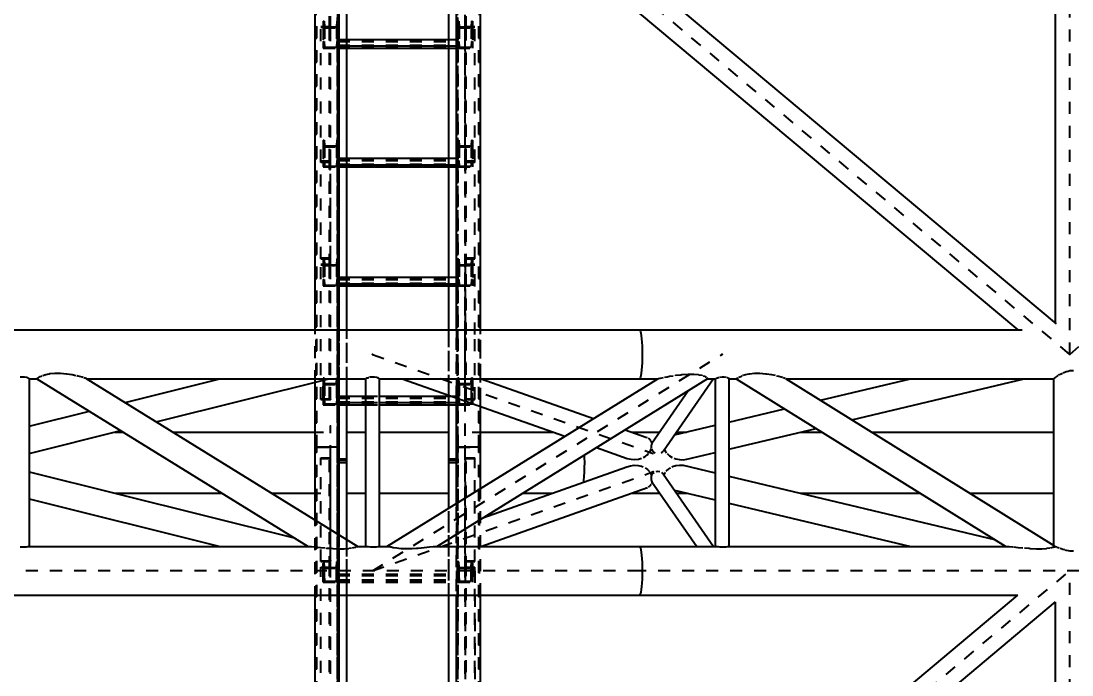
# Model space of a CAD drawing. Header units: millimetres. Extents: x 149919 to 150445, y 136651 to 136866.
# Drawn here: x 150384.83 to 150393.57, y 136806.01 to 136811.45 of the extents above; entities that cross this region are included whole.
import ezdxf

# ---------------------------------------------------------------- set-up
doc = ezdxf.new("R2010")
doc.units = ezdxf.units.MM
doc.header["$LTSCALE"] = 0.25
for name, pattern in [('CENTER', [50.8, 31.75, -6.35, 6.35, -6.35]), ('XKITLINE00', [0]), ('XKITLINE02', [4, 2, -2]), ('XKITLINE03', [6, 3, -1, 1, -1])]:
    doc.linetypes.add(name, pattern=pattern)
doc.styles.add('ROMANS', font='romans.shx')
doc.dimstyles.new('MD300', dxfattribs={"dimtxt": 2.5, "dimasz": 2.5, "dimexe": 1, "dimexo": 1, "dimgap": 0.5, "dimtad": 1, "dimdec": 1, "dimlfac": 50, "dimrnd": 0.5, "dimdsep": 46, "dimtxsty": 'ROMANS', "dimcen": 1, "dimclrd": 146, "dimclre": 146, "dimclrt": 30, "dimadec": 1, "dimazin": 2, "dimtfac": 1, "dimtdec": 1, "dimtmove": 0, "dimatfit": 1, "dimfxl": 1, "dimtolj": 1, "dimtzin": 0, "dimlwd": -1, "dimlwe": -1, "dimarcsym": 0})

# ---------------------------------------------------------------- blocks, each defined once
blk = doc.blocks.new('çatıı')
at = {"color": 116, "linetype": 'XKITLINE02', "true_color": 0x136734}
for p, q in [((24664.54, 15752.41), (24664.54, 17452.73)), ((24665.07, 15753.25), (24665.07, 17453.8)), ((24682.31, 15753.25), (24682.31, 17436.87)), ((24682.84, 15752.41), (24682.84, 17434.76)), ((24683.69, 15752.41), (24683.69, 17435.72)), ((24547.15, 15752.41), (24547.15, 17382.25)), ((24547.68, 15753.25), (24547.68, 17382.75)), ((24564.91, 15753.25), (24564.92, 17382.75)), ((24564.99, 15740.27), (24564.99, 17383.29)), ((24565.45, 15752.41), (24565.45, 17382.25)), ((24565.85, 15740.48), (24565.85, 17383.08)), ((24572.5, 15809.97), (24572.5, 17383.29)), ((24657.5, 15796.2), (24657.5, 17383.29)), ((24657.5, 15743.16), (24657.5, 17380.27)), ((24664.15, 15740.48), (24664.15, 17383.08)), ((24665, 15740.27), (24665, 17383.29)), ((24546.3, 15807.12), (24546.3, 17332.58)), ((24564.99, 17309.24), (24564.99, 15740.27)), ((24565.85, 17311.54), (24565.85, 15740.48)), ((24572.5, 15743.16), (24572.5, 17310.06)), ((24559, 16101.58), (24559, 16188.31)), ((24670.98, 16101.58), (24670.98, 16188.31)), ((24558.2, 16101.58), (24558.2, 16187.65)), ((24671.78, 16101.58), (24671.78, 16187.65)), ((24551, 15990.59), (24551, 16102.91)), ((24551, 16102.91), (24558.2, 16102.91)), ((24551, 16102.42), (24559, 16102.42)), ((24552.99, 16107.24), (24552.99, 16090.36)), ((24552.99, 16107.24), (24553.67, 16107.24)), ((24552.99, 16107.24), (24552.99, 16101.8)), ((24552.99, 16101.8), (24552.99, 16084.92)), ((24552.99, 16101.8), (24564.99, 16101.8)), ((24553.67, 16107.24), (24553.67, 16090.36)), ((24553.67, 16107.24), (24554.06, 16102.5)), ((24554.06, 16102.5), (24554.06, 16085.61)), ((24554.06, 16102.5), (24563.93, 16102.5)), ((24558.2, 15991.08), (24558.2, 16107.33)), ((24558.2, 16107.33), (24559, 16107.33)), ((24558.2, 16101.58), (24559, 16101.58)), ((24559, 15990.59), (24559, 16107.33)), ((24564.31, 16107.24), (24563.93, 16102.5)), ((24563.93, 16102.5), (24563.93, 16085.61)), ((24564.31, 16107.24), (24564.31, 16090.36)), ((24564.31, 16107.24), (24564.99, 16107.24)), ((24564.99, 16107.24), (24564.99, 16090.36)), ((24564.99, 16107.24), (24564.99, 16101.8)), ((24564.99, 16101.8), (24564.99, 16084.92)), ((24664.97, 16107.24), (24664.97, 16101.8)), ((24664.97, 16107.24), (24665.65, 16107.24)), ((24664.97, 16107.24), (24664.97, 16090.36)), ((24664.97, 16101.8), (24676.97, 16101.8)), ((24664.97, 16101.8), (24664.97, 16084.92)), ((24665.65, 16107.24), (24666.04, 16102.5)), ((24665.65, 16107.24), (24665.65, 16090.36)), ((24666.04, 16102.5), (24675.91, 16102.5)), ((24666.04, 16102.5), (24666.04, 16085.61)), ((24670.98, 15990.59), (24670.98, 16107.33)), ((24670.98, 16107.33), (24671.78, 16107.33)), ((24670.98, 16102.42), (24678.98, 16102.42)), ((24670.98, 16101.58), (24671.78, 16101.58)), ((24671.78, 15991.08), (24671.78, 16107.33)), ((24671.78, 16102.91), (24678.98, 16102.91)), ((24676.29, 16107.24), (24675.91, 16102.5)), ((24675.91, 16102.5), (24675.91, 16085.61)), ((24676.29, 16107.24), (24676.97, 16107.24)), ((24676.29, 16107.24), (24676.29, 16090.36)), ((24676.97, 16107.24), (24676.97, 16101.8)), ((24676.97, 16107.24), (24676.97, 16090.36)), ((24676.97, 16101.8), (24676.97, 16084.92)), ((24678.98, 15990.59), (24678.98, 16102.91)), ((24564.99, 16084.92), (24564.99, 16092.17)), ((24564.99, 16092.17), (24572.5, 16092.17)), ((24564.99, 16092.06), (24664.97, 16092.06)), ((24657.5, 16092.17), (24664.97, 16092.17)), ((24664.97, 16084.92), (24664.97, 16092.17)), ((24552.99, 16090.36), (24553.67, 16090.36)), ((24552.99, 16090.36), (24552.99, 16084.92)), ((24552.99, 16084.92), (24564.99, 16084.92)), ((24553.67, 16090.36), (24554.06, 16085.61)), ((24554.06, 16085.61), (24563.93, 16085.61)), ((24564.31, 16090.36), (24563.93, 16085.61)), ((24564.31, 16090.36), (24564.99, 16090.36)), ((24564.99, 16090.46), (24664.97, 16090.46)), ((24564.99, 16090.36), (24564.99, 16084.92)), ((24564.99, 16090.36), (24664.97, 16090.36)), ((24564.99, 16087.26), (24664.97, 16087.26)), ((24564.99, 16086.73), (24572.5, 16086.73)), ((24564.99, 16085.77), (24664.97, 16085.77)), ((24564.99, 16084.92), (24572.5, 16084.92)), ((24657.5, 16086.73), (24664.97, 16086.73)), ((24657.5, 16084.92), (24664.97, 16084.92)), ((24664.97, 16090.36), (24664.97, 16084.92)), ((24664.97, 16090.36), (24665.65, 16090.36)), ((24664.97, 16084.92), (24676.97, 16084.92)), ((24665.65, 16090.36), (24666.04, 16085.61)), ((24666.04, 16085.61), (24675.91, 16085.61)), ((24676.29, 16090.36), (24675.91, 16085.61)), ((24676.29, 16090.36), (24676.97, 16090.36)), ((24676.97, 16090.36), (24676.97, 16084.92)), ((24552.99, 16008.38), (24552.99, 15991.5)), ((24552.99, 16008.38), (24553.67, 16008.38)), ((24552.99, 16008.38), (24552.99, 16002.95)), ((24553.67, 16008.38), (24553.67, 15991.5)), ((24553.67, 16008.38), (24554.06, 16003.64)), ((24564.31, 16008.38), (24563.93, 16003.64)), ((24564.31, 16008.38), (24564.31, 15991.5)), ((24564.31, 16008.38), (24564.99, 16008.38)), ((24564.99, 16008.38), (24564.99, 15991.5)), ((24564.99, 16008.38), (24564.99, 16002.95)), ((24664.97, 16008.38), (24664.97, 16002.95)), ((24664.97, 16008.38), (24665.65, 16008.38)), ((24664.97, 16008.38), (24664.97, 15991.5)), ((24665.65, 16008.38), (24666.04, 16003.64)), ((24665.65, 16008.38), (24665.65, 15991.5)), ((24676.29, 16008.38), (24675.91, 16003.64)), ((24676.29, 16008.38), (24676.97, 16008.38)), ((24676.29, 16008.38), (24676.29, 15991.5)), ((24676.97, 16008.38), (24676.97, 16002.95)), ((24676.97, 16008.38), (24676.97, 15991.5)), ((24552.99, 16002.95), (24552.99, 15986.06)), ((24552.99, 16002.95), (24564.99, 16002.95)), ((24554.06, 16003.64), (24554.06, 15986.76)), ((24554.06, 16003.64), (24563.93, 16003.64)), ((24563.93, 16003.64), (24563.93, 15986.76)), ((24564.99, 16002.95), (24564.99, 15986.06)), ((24664.97, 16002.95), (24676.97, 16002.95)), ((24664.97, 16002.95), (24664.97, 15986.06)), ((24666.04, 16003.64), (24675.91, 16003.64)), ((24666.04, 16003.64), (24666.04, 15986.76)), ((24675.91, 16003.64), (24675.91, 15986.76)), ((24676.97, 16002.95), (24676.97, 15986.06)), ((24551, 15991.08), (24558.2, 15991.08)), ((24551, 15909.79), (24551, 15990.59)), ((24551, 15990.59), (24559, 15990.59)), ((24551, 15990.59), (24559, 15990.59)), ((24551, 15989.93), (24558.2, 15989.93)), ((24552.99, 15991.5), (24553.67, 15991.5)), ((24552.99, 15991.5), (24552.99, 15986.06)), ((24553.67, 15991.5), (24554.06, 15986.76)), ((24558.2, 15995.5), (24559, 15995.5)), ((24558.2, 15903.86), (24558.2, 15989.93)), ((24559, 15903.86), (24559, 15990.59)), ((24564.31, 15991.5), (24563.93, 15986.76)), ((24564.31, 15991.5), (24564.99, 15991.5)), ((24564.99, 15986.06), (24564.99, 15993.31)), ((24564.99, 15993.31), (24572.5, 15993.31)), ((24564.99, 15993.21), (24664.97, 15993.21)), ((24564.99, 15991.6), (24664.97, 15991.6)), ((24564.99, 15991.5), (24564.99, 15986.06)), ((24564.99, 15991.5), (24664.97, 15991.5)), ((24564.99, 15988.4), (24664.97, 15988.4)), ((24564.99, 15987.87), (24572.5, 15987.87)), ((24657.5, 15993.31), (24664.97, 15993.31)), ((24657.5, 15987.87), (24664.97, 15987.87)), ((24664.97, 15986.06), (24664.97, 15993.31)), ((24664.97, 15991.5), (24664.97, 15986.06)), ((24664.97, 15991.5), (24665.65, 15991.5)), ((24665.65, 15991.5), (24666.04, 15986.76)), ((24670.98, 15995.5), (24671.78, 15995.5)), ((24670.98, 15903.86), (24670.98, 15990.59)), ((24670.98, 15990.59), (24678.98, 15990.59)), ((24670.98, 15990.59), (24678.98, 15990.59)), ((24671.78, 15991.08), (24678.98, 15991.08)), ((24671.78, 15903.86), (24671.78, 15989.93)), ((24671.78, 15989.93), (24678.98, 15989.93)), ((24676.29, 15991.5), (24675.91, 15986.76)), ((24676.29, 15991.5), (24676.97, 15991.5)), ((24676.97, 15991.5), (24676.97, 15986.06)), ((24678.98, 15909.79), (24678.98, 15990.59)), ((24552.99, 15986.06), (24564.99, 15986.06)), ((24554.06, 15986.76), (24563.93, 15986.76)), ((24558.2, 15984.01), (24559, 15984.01)), ((24564.99, 15986.92), (24664.97, 15986.92)), ((24564.99, 15986.06), (24572.5, 15986.06)), ((24657.5, 15986.06), (24664.97, 15986.06)), ((24664.97, 15986.06), (24676.97, 15986.06)), ((24666.04, 15986.76), (24675.91, 15986.76)), ((24670.98, 15984.01), (24671.78, 15984.01)), ((24551, 15910.45), (24559, 15910.45)), ((24551, 15909.79), (24558.2, 15909.79)), ((24552.99, 15909.53), (24552.99, 15892.64)), ((24552.99, 15909.53), (24553.67, 15909.53)), ((24552.99, 15909.53), (24552.99, 15904.09)), ((24553.67, 15909.53), (24553.67, 15892.64)), ((24553.67, 15909.53), (24554.06, 15904.78)), ((24558.2, 15793.37), (24558.2, 15909.61)), ((24558.2, 15909.61), (24559, 15909.61)), ((24559, 15792.88), (24559, 15909.61)), ((24564.31, 15909.53), (24563.93, 15904.78)), ((24564.31, 15909.53), (24564.31, 15892.64)), ((24564.31, 15909.53), (24564.99, 15909.53)), ((24564.99, 15909.53), (24564.99, 15892.64)), ((24564.99, 15909.53), (24564.99, 15904.09)), ((24664.97, 15909.53), (24664.97, 15904.09)), ((24664.97, 15909.53), (24665.65, 15909.53)), ((24664.97, 15909.53), (24664.97, 15892.64)), ((24665.65, 15909.53), (24666.04, 15904.78)), ((24665.65, 15909.53), (24665.65, 15892.64)), ((24670.98, 15910.45), (24678.98, 15910.45)), ((24670.98, 15848.24), (24670.98, 15909.61)), ((24670.98, 15909.61), (24671.78, 15909.61)), ((24671.78, 15909.79), (24678.98, 15909.79)), ((24671.78, 15846.83), (24671.78, 15909.61)), ((24676.29, 15909.53), (24675.91, 15904.78)), ((24676.29, 15909.53), (24676.97, 15909.53)), ((24676.29, 15909.53), (24676.29, 15892.64)), ((24676.97, 15909.53), (24676.97, 15904.09)), ((24676.97, 15909.53), (24676.97, 15892.64)), ((24551, 15792.88), (24551, 15905.19)), ((24551, 15905.19), (24558.2, 15905.19)), ((24551, 15904.7), (24559, 15904.7)), ((24552.99, 15904.09), (24552.99, 15887.21)), ((24552.99, 15904.09), (24564.99, 15904.09)), ((24554.06, 15904.78), (24554.06, 15887.9)), ((24554.06, 15904.78), (24563.93, 15904.78)), ((24558.2, 15903.86), (24559, 15903.86)), ((24563.93, 15904.78), (24563.93, 15887.9)), ((24564.99, 15904.09), (24564.99, 15887.21)), ((24664.97, 15904.09), (24676.97, 15904.09)), ((24664.97, 15904.09), (24664.97, 15887.21)), ((24666.04, 15904.78), (24675.91, 15904.78)), ((24666.04, 15904.78), (24666.04, 15887.9)), ((24670.98, 15904.7), (24678.98, 15904.7)), ((24670.98, 15903.86), (24671.78, 15903.86)), ((24671.78, 15905.19), (24678.98, 15905.19)), ((24675.91, 15904.78), (24675.91, 15887.9)), ((24676.97, 15904.09), (24676.97, 15887.21)), ((24678.98, 15846.83), (24678.98, 15905.19)), ((24552.99, 15892.64), (24553.67, 15892.64)), ((24552.99, 15892.64), (24552.99, 15887.21)), ((24553.67, 15892.64), (24554.06, 15887.9)), ((24564.31, 15892.64), (24563.93, 15887.9)), ((24564.31, 15892.64), (24564.99, 15892.64)), ((24564.99, 15887.21), (24564.99, 15894.45)), ((24564.99, 15894.45), (24572.5, 15894.45)), ((24564.99, 15894.35), (24664.97, 15894.35)), ((24564.99, 15892.75), (24664.97, 15892.75)), ((24564.99, 15892.64), (24564.99, 15887.21)), ((24564.99, 15892.64), (24664.97, 15892.64)), ((24657.5, 15894.45), (24664.97, 15894.45)), ((24664.97, 15887.21), (24664.97, 15894.45)), ((24664.97, 15892.64), (24664.97, 15887.21)), ((24664.97, 15892.64), (24665.65, 15892.64)), ((24665.65, 15892.64), (24666.04, 15887.9)), ((24676.29, 15892.64), (24675.91, 15887.9)), ((24676.29, 15892.64), (24676.97, 15892.64)), ((24676.97, 15892.64), (24676.97, 15887.21)), ((24552.99, 15887.21), (24564.99, 15887.21)), ((24554.06, 15887.9), (24563.93, 15887.9)), ((24564.99, 15889.55), (24664.97, 15889.55)), ((24564.99, 15889.02), (24572.5, 15889.02)), ((24564.99, 15888.06), (24664.97, 15888.06)), ((24564.99, 15887.21), (24572.5, 15887.21)), ((24657.5, 15889.02), (24664.97, 15889.02)), ((24657.5, 15887.21), (24664.97, 15887.21)), ((24664.97, 15887.21), (24676.97, 15887.21)), ((24666.04, 15887.9), (24675.91, 15887.9)), ((24546.3, 15807.12), (24546.3, 15850.57)), ((24566.3, 15809.97), (24566.3, 15850.57)), ((24572.5, 15809.97), (24572.5, 15850.57)), ((24657.5, 15796.2), (24657.5, 15850.57)), ((24663.69, 15794.01), (24663.69, 15850.57)), ((24670.98, 15792.88), (24670.98, 15848.24)), ((24671.78, 15793.37), (24671.78, 15848.24)), ((24678.98, 15792.88), (24678.98, 15848.24)), ((24683.69, 15786.94), (24683.69, 15850.57)), ((24552.99, 15793.79), (24552.99, 15810.67)), ((24552.99, 15810.67), (24553.67, 15810.67)), ((24552.99, 15810.28), (24552.99, 15805.23)), ((24552.99, 15805.23), (24552.99, 15788.35)), ((24552.99, 15805.23), (24564.99, 15805.23)), ((24553.67, 15793.79), (24553.67, 15810.67)), ((24554.06, 15805.92), (24553.67, 15810.67)), ((24554.06, 15805.92), (24554.06, 15789.04)), ((24554.06, 15805.92), (24563.93, 15805.92)), ((24563.93, 15805.92), (24564.31, 15810.67)), ((24563.93, 15805.92), (24563.93, 15789.04)), ((24564.31, 15793.79), (24564.31, 15810.67)), ((24564.31, 15810.67), (24564.99, 15810.67)), ((24564.99, 15793.79), (24564.99, 15810.67)), ((24564.99, 15810.28), (24564.99, 15805.23)), ((24564.99, 15805.23), (24564.99, 15788.35)), ((24664.97, 15810.28), (24664.97, 15793.79)), ((24664.97, 15788.35), (24664.97, 15805.23)), ((24664.97, 15805.23), (24664.97, 15810.67)), ((24664.97, 15810.67), (24665.65, 15810.67)), ((24664.97, 15805.23), (24676.97, 15805.23)), ((24665.65, 15793.79), (24665.65, 15810.67)), ((24666.04, 15805.92), (24665.65, 15810.67)), ((24666.04, 15805.92), (24675.91, 15805.92)), ((24666.04, 15805.92), (24666.04, 15789.04)), ((24675.91, 15805.92), (24676.29, 15810.67)), ((24675.91, 15805.92), (24675.91, 15789.04)), ((24676.29, 15793.79), (24676.29, 15810.67)), ((24676.29, 15810.67), (24676.97, 15810.67)), ((24676.97, 15810.28), (24676.97, 15793.79)), ((24676.97, 15788.35), (24676.97, 15805.23)), ((24676.97, 15805.23), (24676.97, 15810.67)), ((24558.2, 15797.78), (24559, 15797.78)), ((24564.99, 15788.35), (24564.99, 15795.59)), ((24564.99, 15795.59), (24572.5, 15795.59)), ((24564.99, 15795.49), (24664.97, 15795.49)), ((24588.25, 15795.59), (24599.65, 15795.59)), ((24657.5, 15795.59), (24664.97, 15795.59)), ((24664.97, 15788.35), (24664.97, 15795.59)), ((24670.98, 15797.78), (24671.78, 15797.78)), ((24551, 15793.37), (24558.2, 15793.37)), ((24551, 15792.88), (24559, 15792.88)), ((24552.99, 15793.79), (24553.67, 15793.79)), ((24552.99, 15793.79), (24552.99, 15788.35)), ((24552.99, 15788.35), (24564.99, 15788.35)), ((24553.67, 15793.79), (24554.06, 15789.04)), ((24554.06, 15789.04), (24563.93, 15789.04)), ((24564.31, 15793.79), (24563.93, 15789.04)), ((24564.31, 15793.79), (24564.99, 15793.79)), ((24564.99, 15793.89), (24664.97, 15793.89)), ((24564.99, 15793.79), (24564.99, 15788.35)), ((24564.99, 15793.79), (24664.97, 15793.79)), ((24564.99, 15790.69), (24664.97, 15790.69)), ((24564.99, 15790.16), (24572.5, 15790.16)), ((24564.99, 15789.2), (24664.97, 15789.2)), ((24564.99, 15788.35), (24572.5, 15788.35)), ((24588.25, 15790.16), (24599.65, 15790.16)), ((24588.25, 15788.35), (24599.65, 15788.35)), ((24657.5, 15790.16), (24664.97, 15790.16)), ((24657.5, 15788.35), (24664.97, 15788.35)), ((24664.97, 15793.79), (24664.97, 15788.35)), ((24664.97, 15793.79), (24665.65, 15793.79)), ((24664.97, 15788.35), (24676.97, 15788.35)), ((24665.65, 15793.79), (24666.04, 15789.04)), ((24666.04, 15789.04), (24675.91, 15789.04)), ((24670.98, 15792.88), (24678.98, 15792.88)), ((24671.78, 15793.37), (24678.98, 15793.37)), ((24676.29, 15793.79), (24675.91, 15789.04)), ((24676.29, 15793.79), (24676.97, 15793.79)), ((24676.97, 15793.79), (24676.97, 15788.35)), ((24546.3, 15752.41), (24546.3, 15753.36)), ((24546.3, 15752.41), (24547.15, 15752.41)), ((24546.3, 15752.41), (24547.15, 15752.41)), ((24547.68, 15753.25), (24547.15, 15752.41)), ((24547.68, 15753.25), (24547.15, 15752.41)), ((24547.15, 14108.01), (24547.15, 15752.41)), ((24547.68, 15753.25), (24564.91, 15753.25)), ((24547.68, 14108.55), (24547.68, 15753.25)), ((24547.68, 15753.25), (24564.92, 15753.25)), ((24564.91, 15753.25), (24565.45, 15752.41)), ((24564.91, 14108.55), (24564.92, 15753.25)), ((24564.92, 15753.25), (24565.45, 15752.41)), ((24565.45, 15752.41), (24566.3, 15752.41)), ((24565.45, 14108.01), (24565.45, 15752.41)), ((24565.45, 15752.41), (24566.3, 15752.41)), ((24566.3, 15752.41), (24566.3, 15753.36)), ((24663.69, 15752.41), (24663.69, 15753.36)), ((24663.69, 15752.41), (24664.54, 15752.41)), ((24663.69, 15752.41), (24664.54, 15752.41)), ((24665.07, 15753.25), (24664.54, 15752.41)), ((24665.07, 15753.25), (24664.54, 15752.41)), ((24664.54, 14108.01), (24664.54, 15752.41)), ((24665.07, 15753.25), (24682.31, 15753.25)), ((24665.07, 14108.55), (24665.07, 15753.25)), ((24665.07, 15753.25), (24682.31, 15753.25)), ((24682.31, 15753.25), (24682.84, 15752.41)), ((24682.31, 14108.55), (24682.31, 15753.25)), ((24682.31, 15753.25), (24682.84, 15752.41)), ((24682.84, 15752.41), (24683.69, 15752.41)), ((24682.84, 14108.01), (24682.84, 15752.41)), ((24682.84, 15752.41), (24683.69, 15752.41)), ((24683.69, 15752.41), (24683.69, 15753.36)), ((24551, 15658.09), (24551, 15744.34)), ((24551, 15744.34), (24559, 15744.34)), ((24551, 15743.71), (24558.2, 15743.71)), ((24558.2, 15652.37), (24558.2, 15743.71)), ((24559, 15652.37), (24559, 15744.34)), ((24564.99, 15743.29), (24566.3, 15743.29)), ((24565.85, 15743.08), (24566.3, 15743.09)), ((24663.69, 15743.29), (24665, 15743.29)), ((24663.69, 15743.09), (24664.15, 15743.08)), ((24664.15, 15743.08), (24664.15, 15740.48)), ((24665, 15743.29), (24665, 15740.27)), ((24670.98, 15710.02), (24670.98, 15744.34)), ((24670.98, 15744.34), (24678.98, 15744.34)), ((24671.78, 15711.33), (24671.78, 15743.71)), ((24671.78, 15743.71), (24678.98, 15743.71)), ((24678.98, 15715.79), (24678.98, 15744.34)), ((24558.2, 15737.99), (24559, 15737.99)), ((24564.99, 15742.34), (24566.3, 15742.34)), ((24564.99, 14100.27), (24564.99, 15742.34)), ((24564.99, 15740.27), (24572.5, 15740.27)), ((24564.99, 15740.27), (24572.5, 15740.27)), ((24565.85, 15742.2), (24572.5, 15742.25)), ((24565.85, 14100.42), (24565.85, 15742.2)), ((24565.85, 15740.48), (24572.5, 15740.4)), ((24565.85, 15740.42), (24572.5, 15740.36)), ((24572.5, 15740.27), (24572.5, 15742.34)), ((24572.5, 15742.34), (24572.5, 15742.25)), ((24572.5, 15740.36), (24572.5, 15740.27)), ((24657.5, 15740.27), (24657.5, 15742.34)), ((24657.5, 14102.25), (24657.5, 15742.25)), ((24657.5, 15742.25), (24664.15, 15742.2)), ((24657.5, 15740.4), (24664.15, 15740.48)), ((24657.5, 15740.36), (24664.15, 15740.42)), ((24657.5, 15740.27), (24665, 15740.27)), ((24657.5, 15740.27), (24665, 15740.27)), ((24663.69, 15742.34), (24665, 15742.34)), ((24664.15, 14100.42), (24664.15, 15742.2)), ((24665, 14100.27), (24665, 15742.34)), ((24670.98, 15737.99), (24671.78, 15737.99)), ((24683.69, 15629.97), (24683.69, 15718.7)), ((24670.98, 15652.37), (24670.98, 15710.83)), ((24671.78, 15652.37), (24671.78, 15711.33)), ((24678.98, 15658.09), (24678.98, 15715.79)), ((24657.5, 15629.97), (24657.5, 15702.48)), ((24663.69, 14153.32), (24663.69, 15706.31)), ((24546.3, 14167.42), (24546.3, 15692.58)), ((24566.3, 15629.97), (24566.3, 15680.21)), ((24572.5, 14102.34), (24572.5, 15676.38)), ((24572.5, 15629.97), (24572.5, 15676.38)), ((24564.99, 15669.24), (24564.99, 14100.27)), ((24565.85, 15668.71), (24565.85, 14100.42)), ((24551, 15658.73), (24559, 15658.73)), ((24551, 15658.09), (24558.2, 15658.09)), ((24552.99, 15646.38), (24552.99, 15657.93)), ((24552.99, 15657.93), (24553.67, 15657.93)), ((24552.99, 15656.81), (24552.99, 15652.46)), ((24553.67, 15646.38), (24553.67, 15657.93)), ((24554.06, 15653.16), (24553.67, 15657.93)), ((24558.2, 15545.93), (24558.2, 15658.15)), ((24558.2, 15658.15), (24559, 15658.15)), ((24559, 15545.41), (24559, 15658.15)), ((24563.93, 15653.16), (24564.31, 15657.93)), ((24564.31, 15646.38), (24564.31, 15657.93)), ((24564.31, 15657.93), (24564.99, 15657.93)), ((24564.99, 15646.38), (24564.99, 15657.93)), ((24564.99, 15656.81), (24564.99, 15652.46)), ((24664.97, 15650.27), (24664.97, 15657.93)), ((24664.97, 15657.93), (24665.65, 15657.93)), ((24664.97, 15656.81), (24664.97, 15646.38)), ((24666.04, 15653.16), (24665.65, 15657.93)), ((24665.65, 15646.38), (24665.65, 15657.93)), ((24670.98, 15658.73), (24678.98, 15658.73)), ((24670.98, 15545.41), (24670.98, 15658.15)), ((24670.98, 15658.15), (24671.78, 15658.15)), ((24671.78, 15545.93), (24671.78, 15658.15)), ((24671.78, 15658.09), (24678.98, 15658.09)), ((24675.91, 15653.16), (24676.29, 15657.93)), ((24676.29, 15657.93), (24676.97, 15657.93)), ((24676.29, 15646.38), (24676.29, 15657.93)), ((24676.97, 15650.27), (24676.97, 15657.93)), ((24676.97, 15656.81), (24676.97, 15646.38)), ((24551, 15545.41), (24551, 15653.47)), ((24551, 15653.47), (24558.2, 15653.47)), ((24551, 15652.95), (24559, 15652.95)), ((24552.99, 15640.9), (24552.99, 15652.46)), ((24552.99, 15652.46), (24564.99, 15652.46)), ((24554.06, 15641.6), (24554.06, 15653.16)), ((24554.06, 15653.16), (24563.93, 15653.16)), ((24558.2, 15652.37), (24559, 15652.37)), ((24563.93, 15641.6), (24563.93, 15653.16)), ((24564.99, 15640.9), (24564.99, 15652.46)), ((24564.99, 15640.9), (24564.99, 15647.61)), ((24564.99, 15647.61), (24664.97, 15647.61)), ((24564.99, 15647.54), (24664.97, 15647.54)), ((24664.97, 15640.9), (24664.97, 15647.61)), ((24664.97, 15652.46), (24676.97, 15652.46)), ((24664.97, 15650.27), (24664.97, 15640.9)), ((24666.04, 15653.16), (24675.91, 15653.16)), ((24666.04, 15641.6), (24666.04, 15653.16)), ((24670.98, 15652.95), (24678.98, 15652.95)), ((24670.98, 15652.37), (24671.78, 15652.37)), ((24670.98, 15650.27), (24670.98, 15545.41)), ((24671.78, 15653.47), (24678.98, 15653.47)), ((24675.91, 15641.6), (24675.91, 15653.16)), ((24676.97, 15650.27), (24676.97, 15640.9)), ((24678.98, 15545.41), (24678.98, 15653.47)), ((24678.98, 15650.27), (24678.98, 15545.93)), ((24552.99, 15646.38), (24553.67, 15646.38)), ((24552.99, 15646.38), (24552.99, 15640.9)), ((24552.99, 15640.9), (24564.99, 15640.9)), ((24553.67, 15646.38), (24554.06, 15641.6)), ((24554.06, 15641.6), (24563.93, 15641.6)), ((24564.31, 15646.38), (24563.93, 15641.6)), ((24564.31, 15646.38), (24564.99, 15646.38)), ((24564.99, 15646.45), (24664.97, 15646.45)), ((24564.99, 15646.38), (24564.99, 15640.9)), ((24564.99, 15646.38), (24664.97, 15646.38)), ((24564.99, 15642.73), (24664.97, 15642.73)), ((24564.99, 15642.14), (24664.97, 15642.14)), ((24564.99, 15641.71), (24664.97, 15641.71)), ((24564.99, 15640.9), (24664.97, 15640.9)), ((24664.97, 15646.38), (24664.97, 15640.9)), ((24664.97, 15646.38), (24665.65, 15646.38)), ((24664.97, 15640.9), (24676.97, 15640.9)), ((24665.65, 15646.38), (24666.04, 15641.6)), ((24666.04, 15641.6), (24675.91, 15641.6)), ((24676.29, 15646.38), (24675.91, 15641.6)), ((24676.29, 15646.38), (24676.97, 15646.38)), ((24676.97, 15646.38), (24676.97, 15640.9))]:
    blk.add_line(p, q, dxfattribs=at)
at = {"color": 1, "linetype": 'XKITLINE03'}
for p, q in [((24564.99, 17380.27), (24564.99, 15740.27)), ((24665, 15740.27), (24665, 17380.27)), ((24670.99, 15742.68), (24670.99, 17382.53)), ((24559, 15990.59), (24559, 16102.42)), ((24564.99, 16084.92), (24564.99, 16101.8)), ((24664.97, 16101.8), (24664.97, 16084.92)), ((24670.98, 16102.42), (24670.98, 15990.59)), ((24564.99, 16086.73), (24664.97, 16086.73)), ((24564.99, 15986.06), (24564.99, 16002.95)), ((24664.97, 16002.95), (24664.97, 15986.06)), ((24559, 15910.45), (24559, 15990.59)), ((24564.99, 15987.87), (24664.97, 15987.87)), ((24670.98, 15990.59), (24670.98, 15910.45)), ((24559, 15792.88), (24559, 15904.7)), ((24564.99, 15887.21), (24564.99, 15904.09)), ((24664.97, 15904.09), (24664.97, 15887.21)), ((24670.98, 15904.7), (24670.98, 15792.88)), ((24564.99, 15889.02), (24664.97, 15889.02)), ((24564.99, 15788.35), (24564.99, 15805.23)), ((24664.97, 15805.23), (24664.97, 15788.35)), ((24564.99, 15790.16), (24664.97, 15790.16)), ((24559, 14104.66), (24559, 15770.92)), ((24670.99, 14104.66), (24670.99, 15770.92)), ((24559, 15658.73), (24559, 15744.34)), ((24670.98, 15744.34), (24670.98, 15658.73)), ((24564.99, 15740.27), (24564.99, 14100.27)), ((24665, 14100.27), (24665, 15740.27)), ((24559, 15545.41), (24559, 15652.95)), ((24564.99, 15640.9), (24564.99, 15652.46)), ((24664.97, 15652.46), (24664.97, 15640.9)), ((24670.98, 15652.95), (24670.98, 15545.41)), ((24564.99, 15642.14), (24664.97, 15642.14))]:
    blk.add_line(p, q, dxfattribs=at)
at = {"color": 8, "linetype": 'CENTER'}
for p, q in [((25173.61, 15830.27), (23430, 17290.27)), ((25173.61, 15830.27), (26903.05, 17290.27)), ((25173.61, 15830.27), (25173.61, 17290.27)), ((24593.95, 15830.27), (24827.33, 15747.77)), ((24593.95, 15650.27), (24884.52, 15830.27)), ((24593.95, 15650.27), (24827.33, 15732.77)), ((23430, 14190.27), (25173.61, 15650.27)), ((24815.89, 15650.27), (23430, 15650.27)), ((26261.35, 15650.27), (24815.89, 15650.27)), ((25173.61, 14190.27), (25173.61, 15650.27))]:
    blk.add_line(p, q, dxfattribs=at)
at = {"color": 8, "linetype": 'XKITLINE00'}
for p, q in [((25161.43, 17264.19), (25161.43, 15856.36)), ((24320.78, 16560.27), (25162.14, 15855.76)), ((24301.8, 16544.39), (25130.39, 15850.57)), ((23551.38, 15850.57), (24815.88, 15850.57)), ((24815.88, 15850.57), (24816.29, 15850.27)), ((24815.88, 15850.57), (24816.29, 15850.27)), ((24815.88, 15850.57), (25133.95, 15850.57)), ((24816.29, 15850.27), (24816.68, 15849.35)), ((24816.29, 15850.27), (24816.68, 15849.35)), ((24816.68, 15849.35), (24817.05, 15847.86)), ((24816.68, 15849.35), (24817.05, 15847.86)), ((24817.05, 15847.86), (24817.39, 15845.83)), ((24817.39, 15845.83), (24817.68, 15843.32)), ((24817.68, 15843.32), (24817.91, 15840.42)), ((24817.91, 15840.42), (24818.08, 15837.22)), ((24818.08, 15837.22), (24818.19, 15833.8)), ((24818.19, 15833.8), (24818.22, 15830.27)), ((24818.22, 15830.27), (24818.19, 15826.75)), ((24818.08, 15823.33), (24817.91, 15820.12)), ((24818.19, 15826.75), (24818.08, 15823.33)), ((24318.75, 15812.18), (24319.51, 15812.65)), ((24319.93, 15812.84), (24322.41, 15813.63)), ((24322.41, 15813.63), (24325.07, 15814.07)), ((24325.07, 15814.07), (24325.87, 15814.28)), ((24325.87, 15814.28), (24329.89, 15814.67)), ((24329.89, 15814.67), (24334.55, 15814.62)), ((24334.55, 15814.62), (24339.62, 15814.12)), ((24339.62, 15814.12), (24339.9, 15814.07)), ((24339.9, 15814.07), (24344.44, 15813.44)), ((24344.44, 15813.44), (24347.38, 15812.84)), ((24348.28, 15812.65), (24348.95, 15812.52)), ((24348.95, 15812.52), (24350.13, 15812.18)), ((24817.05, 15812.69), (24816.68, 15811.2)), ((24817.05, 15812.69), (24816.68, 15811.2)), ((24817.39, 15814.72), (24817.05, 15812.69)), ((24817.68, 15817.23), (24817.39, 15814.72)), ((24817.91, 15820.12), (24817.68, 15817.23)), ((24840.89, 15812.08), (24843.8, 15812.55)), ((24845.47, 15812.82), (24845.93, 15812.89)), ((24845.93, 15812.89), (24850.29, 15813.37)), ((24850.29, 15813.37), (24851.16, 15813.49)), ((24851.16, 15813.49), (24856.39, 15813.91)), ((24856.39, 15813.91), (24861.04, 15813.91)), ((24861.04, 15813.91), (24864.87, 15813.49)), ((24864.87, 15813.49), (24865.28, 15813.37)), ((24865.28, 15813.37), (24868.03, 15812.88)), ((24868.03, 15812.88), (24868.21, 15812.82)), ((24868.95, 15812.55), (24870.27, 15812.07)), ((24900.58, 15812.12), (24901.35, 15812.61)), ((24901.35, 15812.61), (24901.43, 15812.64)), ((24902.14, 15812.87), (24904.04, 15813.49)), ((24904.04, 15813.49), (24906.94, 15814)), ((24906.94, 15814), (24907.48, 15814.15)), ((24907.48, 15814.15), (24911.42, 15814.58)), ((24911.42, 15814.58), (24916, 15814.57)), ((24916, 15814.57), (24920.97, 15814.11)), ((24920.97, 15814.11), (24921.62, 15814)), ((24921.62, 15814), (24925.74, 15813.45)), ((24925.74, 15813.45), (24928.61, 15812.87)), ((24929.76, 15812.64), (24930.18, 15812.55)), ((24930.18, 15812.55), (24931.68, 15812.12)), ((25163.18, 15812.12), (25163.95, 15812.64)), ((25164.29, 15812.87), (25165.1, 15813.41)), ((25165.1, 15813.41), (25166.39, 15814)), ((25166.39, 15814), (25167.41, 15814.65)), ((25167.97, 15814.94), (25170.57, 15816.01)), ((25170.57, 15816.01), (25172.17, 15816.37)), ((25172.17, 15816.37), (25173.61, 15816.8)), ((25173.61, 15816.8), (25176.65, 15816.97)), ((24301.2, 15811.48), (24302.96, 15811.67)), ((24302.96, 15811.67), (24304.72, 15811.64)), ((24304.72, 15811.64), (24306.31, 15811.4)), ((24306.31, 15811.4), (24306.58, 15811.3)), ((24306.96, 15811.17), (24307.57, 15810.96)), ((24307.57, 15810.96), (24307.75, 15810.84)), ((24307.75, 15810.84), (24308.38, 15810.59)), ((24308.38, 15810.59), (24308.56, 15810.35)), ((24308.62, 15810.27), (24308.66, 15810.22)), ((24308.66, 15810.22), (24308.66, 15670.57)), ((24308.66, 15809.97), (24315.03, 15809.97)), ((24314.91, 15810.05), (24315.19, 15810.09)), ((24314.91, 15810.05), (24540.39, 15670.57)), ((24315.22, 15810.27), (24315.19, 15810.09)), ((24315.23, 15810.41), (24315.22, 15810.35)), ((24315.23, 15810.41), (24316.15, 15810.84)), ((24316.21, 15810.98), (24316.15, 15810.84)), ((24316.21, 15810.98), (24316.53, 15811.17)), ((24316.75, 15811.31), (24317.62, 15811.83)), ((24317.62, 15811.83), (24318.75, 15812.18)), ((24350.13, 15812.18), (24352.52, 15811.64)), ((24352.52, 15811.64), (24353.5, 15811.31)), ((24353.89, 15811.17), (24354.89, 15810.84)), ((24354.89, 15810.84), (24355.05, 15810.8)), ((24355.05, 15810.8), (24355.9, 15810.35)), ((24356.04, 15810.27), (24581.87, 15670.57)), ((24356.52, 15809.97), (24588.25, 15809.97)), ((24388.27, 15790.33), (24467.13, 15809.97)), ((24414.28, 15774.24), (24557.75, 15809.97)), ((24588.25, 15810.06), (24588.35, 15810.09)), ((24588.25, 15810.06), (24588.25, 15670.57)), ((24588.49, 15810.27), (24588.35, 15810.09)), ((24588.58, 15810.35), (24589.34, 15810.68)), ((24589.34, 15810.68), (24590, 15810.84)), ((24590, 15810.84), (24590.6, 15811.1)), ((24590.6, 15811.1), (24590.91, 15811.17)), ((24591.46, 15811.31), (24592.19, 15811.48)), ((24592.19, 15811.48), (24593.95, 15811.67)), ((24593.95, 15811.67), (24595.71, 15811.64)), ((24595.71, 15811.64), (24597.3, 15811.4)), ((24597.3, 15811.4), (24597.56, 15811.31)), ((24597.94, 15811.17), (24598.56, 15810.96)), ((24598.56, 15810.96), (24598.73, 15810.84)), ((24598.73, 15810.84), (24599.37, 15810.59)), ((24599.37, 15810.59), (24599.55, 15810.35)), ((24599.61, 15810.27), (24599.65, 15810.22)), ((24599.65, 15810.22), (24599.65, 15670.57)), ((24599.65, 15809.97), (24815.88, 15809.97)), ((24605.99, 15670.57), (24831.04, 15809.99)), ((24618.53, 15809.97), (24753.82, 15762.15)), ((24647.44, 15670.57), (24872.76, 15810.16)), ((24684.21, 15809.97), (24777.69, 15776.93)), ((24815.88, 15809.97), (24816.29, 15810.28)), ((24815.88, 15809.97), (24816.29, 15810.28)), ((24815.88, 15809.97), (24831.02, 15809.97)), ((24816.68, 15811.2), (24816.29, 15810.28)), ((24816.68, 15811.2), (24816.29, 15810.28)), ((24831.06, 15809.99), (24831.09, 15809.97)), ((24831.09, 15809.97), (24831.47, 15810.16)), ((24831.47, 15810.16), (24831.91, 15810.25)), ((24832.32, 15810.34), (24833.16, 15810.51)), ((24833.16, 15810.51), (24833.26, 15810.55)), ((24833.26, 15810.55), (24835.81, 15811.11)), ((24877.38, 15809.97), (24835.73, 15749.89)), ((24836.6, 15811.28), (24838.96, 15811.66)), ((24838.96, 15811.66), (24840.89, 15812.08)), ((24870.27, 15812.07), (24870.73, 15811.66)), ((24870.73, 15811.66), (24871.73, 15811.29)), ((24871.93, 15811.11), (24872.48, 15810.54)), ((24872.48, 15810.54), (24872.47, 15810.51)), ((24872.47, 15810.51), (24872.61, 15810.34)), ((24872.47, 15809.97), (24878.82, 15809.97)), ((24872.68, 15810.25), (24872.76, 15810.16)), ((24878.82, 15810.05), (24878.96, 15810.08)), ((24878.82, 15810.05), (24878.82, 15670.57)), ((24879.1, 15810.26), (24878.96, 15810.08)), ((24879.3, 15810.35), (24879.91, 15810.62)), ((24879.91, 15810.62), (24880.75, 15810.83)), ((24880.75, 15810.83), (24881.17, 15811.01)), ((24881.17, 15811.01), (24881.78, 15811.17)), ((24882.34, 15811.31), (24882.76, 15811.42)), ((24882.76, 15811.42), (24884.52, 15811.64)), ((24884.52, 15811.64), (24886.28, 15811.64)), ((24886.28, 15811.64), (24887.87, 15811.43)), ((24887.87, 15811.43), (24888.23, 15811.31)), ((24888.68, 15811.17), (24889.13, 15811.03)), ((24889.13, 15811.03), (24889.42, 15810.83)), ((24889.42, 15810.83), (24889.94, 15810.63)), ((24889.94, 15810.63), (24890.16, 15810.35)), ((24890.22, 15810.27), (24890.22, 15670.57)), ((24890.22, 15809.97), (24896.47, 15809.97)), ((24896.38, 15810.03), (24896.74, 15810.07)), ((24896.38, 15810.03), (25120.36, 15670.57)), ((24896.77, 15810.27), (24896.74, 15810.07)), ((24896.83, 15810.36), (24897.81, 15810.8)), ((24897.83, 15810.86), (24897.81, 15810.8)), ((24897.83, 15810.86), (24898.34, 15811.16)), ((24898.62, 15811.33), (24899.25, 15811.71)), ((24899.25, 15811.71), (24900.58, 15812.12)), ((24931.68, 15812.12), (24933.75, 15811.66)), ((24933.75, 15811.66), (24934.79, 15811.31)), ((24935.21, 15811.17), (24936.3, 15810.8)), ((24936.3, 15810.8), (24937.13, 15810.36)), ((24937.25, 15810.3), (25160.4, 15671.35)), ((24937.77, 15809.97), (25159.96, 15809.97)), ((24966.38, 15792.16), (25041.16, 15809.97)), ((24992.53, 15775.88), (25135.65, 15809.97)), ((25159.96, 15810), (25160.2, 15810.07)), ((25159.96, 15810), (25159.96, 15671.63)), ((25160.3, 15810.25), (25160.2, 15810.07)), ((25160.3, 15810.25), (25160.34, 15810.27)), ((25160.48, 15810.36), (25161.2, 15810.8)), ((25161.31, 15810.93), (25161.2, 15810.8)), ((25161.31, 15810.93), (25161.66, 15811.16)), ((25161.9, 15811.33), (25162.94, 15812.02)), ((25162.94, 15812.02), (25163.18, 15812.12)), ((24856.78, 15800.25), (24826.25, 15756.21)), ((24308.66, 15770.51), (24358.69, 15782.97)), ((24890.22, 15774.01), (24936.51, 15785.04)), ((24844.98, 15763.24), (24878.82, 15771.3)), ((24308.66, 15747.94), (24384.7, 15766.88)), ((24379.88, 15765.67), (24386.65, 15765.67)), ((24428.14, 15765.67), (24553.28, 15765.67)), ((24564.71, 15765.67), (24564.99, 15765.67)), ((24572.5, 15765.67), (24588.25, 15765.67)), ((24599.65, 15765.67), (24657.5, 15765.67)), ((24665, 15765.67), (24665.26, 15765.67)), ((24676.69, 15765.67), (24743.85, 15765.67)), ((24804.07, 15767.61), (24821.15, 15761.57)), ((24809.53, 15765.67), (24832.81, 15765.67)), ((24821.15, 15761.57), (24822.32, 15761.03)), ((24823.2, 15760.63), (24823.22, 15760.62)), ((24823.22, 15760.62), (24824.11, 15759.81)), ((24846.67, 15765.67), (24855.22, 15765.67)), ((24890.22, 15751.5), (24962.66, 15768.76)), ((24949.71, 15765.67), (24967.62, 15765.67)), ((25008.92, 15765.67), (25159.96, 15765.67)), ((24780.21, 15752.82), (24805.76, 15743.79)), ((24824.11, 15759.81), (24824.71, 15759.31)), ((24824.71, 15759.31), (24825.2, 15758.49)), ((24825.49, 15758.01), (24825.71, 15757.64)), ((24825.55, 15751.53), (24825.5, 15751.34)), ((24825.69, 15755.03), (24825.53, 15753.5)), ((24825.53, 15753.5), (24825.55, 15753.34)), ((24825.55, 15753.34), (24825.69, 15751.96)), ((24825.89, 15755.45), (24825.69, 15755.03)), ((24825.71, 15757.64), (24825.8, 15757.01)), ((24825.8, 15757.01), (24826.11, 15755.94)), ((24825.86, 15751.49), (24826.61, 15750.21)), ((24826.13, 15755.97), (24825.89, 15755.45)), ((24826.25, 15756.21), (24826.13, 15755.97)), ((24769.96, 15746.47), (24770.02, 15744.25)), ((24770.02, 15744.25), (24770.06, 15740.27)), ((24805.76, 15743.79), (24808.88, 15743.06)), ((24808.88, 15743.06), (24812.07, 15742.86)), ((24812.07, 15742.86), (24815.2, 15743.2)), ((24815.2, 15743.2), (24817.71, 15743.95)), ((24819.17, 15744.64), (24820.62, 15745.42)), ((24820.62, 15745.42), (24821.85, 15746.49)), ((24821.85, 15746.49), (24822.72, 15747.15)), ((24823.28, 15747.83), (24822.72, 15747.15)), ((24824.37, 15749.16), (24823.82, 15748.49)), ((24824.87, 15750.27), (24824.37, 15749.16)), ((24825.5, 15751.34), (24824.87, 15750.27)), ((24826.61, 15750.21), (24826.74, 15750.09)), ((24826.74, 15750.09), (24827.88, 15748.97)), ((24827.88, 15748.97), (24828.83, 15748.47)), ((24833.93, 15748.47), (24834.5, 15748.73)), ((24834.5, 15748.73), (24835.73, 15749.89)), ((24836.57, 15751.1), (24837.17, 15750.09)), ((24837.17, 15750.09), (24837.19, 15750.04)), ((24837.19, 15750.04), (24838.34, 15748.47)), ((24838.89, 15747.79), (24840.61, 15746.29)), ((24840.61, 15746.29), (24840.85, 15746.03)), ((24840.85, 15746.03), (24843, 15744.61)), ((24844.64, 15743.9), (24845.99, 15743.37)), ((24845.99, 15743.37), (24849.03, 15742.77)), ((24849.03, 15742.77), (24852.19, 15742.71)), ((24852.19, 15742.71), (24855.32, 15743.19)), ((24855.32, 15743.19), (24878.82, 15748.79)), ((24685.74, 15694.3), (24805.51, 15736.64)), ((24770.02, 15736.3), (24769.92, 15732.43)), ((24770.06, 15740.27), (24770.02, 15736.3)), ((24805.51, 15736.64), (24808.47, 15737.6)), ((24808.47, 15737.6), (24811.58, 15738.03)), ((24811.58, 15738.03), (24814.7, 15737.93)), ((24814.7, 15737.93), (24817.66, 15737.28)), ((24817.66, 15737.28), (24819.05, 15736.68)), ((24820.53, 15735.97), (24822.52, 15734.54)), ((24822.52, 15734.54), (24822.6, 15734.44)), ((24822.6, 15734.44), (24824.22, 15732.8)), ((24838.66, 15733.79), (24839.73, 15734.6)), ((24839.73, 15734.6), (24840.8, 15735.55)), ((24840.8, 15735.55), (24841.62, 15736.01)), ((24842.86, 15736.7), (24843.28, 15736.93)), ((24843.28, 15736.93), (24846.11, 15737.83)), ((24846.11, 15737.83), (24849.14, 15738.2)), ((24849.14, 15738.2), (24852.22, 15738.03)), ((24852.22, 15738.03), (24878.82, 15731.69)), ((24308.66, 15732.56), (24528.82, 15677.73)), ((24769.5, 15725.35), (24769.36, 15723.86)), ((24769.74, 15728.74), (24769.5, 15725.35)), ((24769.92, 15732.43), (24769.74, 15728.74)), ((24824.69, 15732.11), (24825.55, 15730.64)), ((24825.51, 15727.28), (24825.48, 15727.11)), ((24825.48, 15727.11), (24825.63, 15725.71)), ((24825.57, 15727.93), (24825.51, 15727.28)), ((24825.55, 15730.64), (24825.66, 15730.49)), ((24825.67, 15728.95), (24825.57, 15728)), ((24825.64, 15725.65), (24825.65, 15725.57)), ((24825.65, 15725.57), (24825.84, 15725.16)), ((24825.66, 15730.49), (24825.93, 15729.77)), ((24825.99, 15729.94), (24825.67, 15728.95)), ((24825.84, 15725.16), (24826.18, 15724.44)), ((24826.39, 15730.64), (24825.99, 15729.94)), ((24826.39, 15730.64), (24826.55, 15730.8)), ((24826.55, 15730.8), (24827.65, 15731.89)), ((24827.65, 15731.89), (24828.13, 15732.15)), ((24829.68, 15732.81), (24830.97, 15733.06)), ((24830.97, 15733.06), (24832.7, 15732.86)), ((24832.7, 15732.86), (24832.81, 15732.81)), ((24834.26, 15732.15), (24834.27, 15732.15)), ((24834.27, 15732.15), (24835.5, 15730.99)), ((24835.5, 15730.99), (24877.38, 15670.57)), ((24836.4, 15730.79), (24836.02, 15730.24)), ((24836.9, 15731.76), (24836.4, 15730.79)), ((24837.23, 15732.15), (24836.9, 15731.76)), ((24838.66, 15733.79), (24837.81, 15732.81)), ((24890.22, 15728.98), (25111.06, 15676.36)), ((24684.13, 15670.57), (24822.67, 15719.55)), ((24823.34, 15719.97), (24824.45, 15720.67)), ((24824.7, 15720.99), (24824.45, 15720.67)), ((24825.69, 15722.09), (24824.7, 15720.99)), ((24826.42, 15723.83), (24825.94, 15722.6)), ((24826.18, 15724.44), (24863.52, 15670.57)), ((24826.5, 15723.98), (24826.42, 15723.83)), ((24844.92, 15717.4), (24878.82, 15709.32)), ((24308.66, 15710.09), (24467.34, 15670.57)), ((24379.67, 15714.87), (24468.77, 15714.87)), ((24510.26, 15714.87), (24551, 15714.87)), ((24564.71, 15714.87), (24564.99, 15714.87)), ((24572.5, 15714.87), (24588.25, 15714.87)), ((24599.65, 15714.87), (24657.5, 15714.87)), ((24665, 15714.87), (24665.26, 15714.87)), ((24718.95, 15714.87), (24743.94, 15714.87)), ((24809.45, 15714.87), (24832.81, 15714.87)), ((24846.67, 15714.87), (24855.51, 15714.87)), ((24949.41, 15714.87), (25049.21, 15714.87)), ((25090.5, 15714.87), (25159.96, 15714.87)), ((24890.22, 15706.61), (25041.45, 15670.57)), ((24301.2, 15670.37), (24302.96, 15670.3)), ((24302.96, 15670.3), (24304.72, 15670.31)), ((24304.72, 15670.31), (24306.31, 15670.4)), ((24306.31, 15670.4), (24307.57, 15670.56)), ((24307.57, 15670.56), (24307.75, 15670.6)), ((24307.64, 15670.57), (24307.76, 15670.57)), ((24307.75, 15670.6), (24308.23, 15670.57)), ((24308.28, 15670.57), (24542.12, 15670.57)), ((24542.2, 15670.57), (24542.86, 15670.6)), ((24542.86, 15670.6), (24543.22, 15670.55)), ((24543.22, 15670.55), (24546.05, 15670.29)), ((24546.51, 15670.25), (24548.4, 15670.12)), ((24548.4, 15670.12), (24550.8, 15669.79)), ((24550.8, 15669.79), (24554.52, 15669.42)), ((24555.56, 15669.31), (24555.74, 15669.29)), ((24555.74, 15669.29), (24559.53, 15669.04)), ((24559.53, 15669.04), (24560.89, 15668.9)), ((24560.89, 15668.9), (24565.99, 15668.62)), ((24565.99, 15668.62), (24570.51, 15668.66)), ((24570.51, 15668.66), (24574.21, 15669)), ((24574.21, 15669), (24574.35, 15669.04)), ((24574.35, 15669.04), (24576.6, 15669.31)), ((24577.3, 15669.4), (24579.46, 15669.93)), ((24579.46, 15669.93), (24579.78, 15670.12)), ((24579.78, 15670.12), (24580.53, 15670.24)), ((24580.82, 15670.29), (24580.98, 15670.31)), ((24580.98, 15670.31), (24581.59, 15670.6)), ((24581.59, 15670.6), (24581.7, 15670.59)), ((24581.7, 15670.59), (24581.79, 15670.57)), ((24581.78, 15670.57), (24589.21, 15670.57)), ((24589.26, 15670.57), (24589.34, 15670.57)), ((24589.34, 15670.57), (24590, 15670.6)), ((24589.34, 15670.57), (24589.39, 15670.57)), ((24589.7, 15670.57), (24590.11, 15670.58)), ((24589.89, 15670.57), (24590.16, 15670.57)), ((24590, 15670.6), (24590.6, 15670.51)), ((24590.6, 15670.51), (24592.19, 15670.37)), ((24592.19, 15670.37), (24593.95, 15670.3)), ((24593.95, 15670.3), (24595.71, 15670.31)), ((24595.71, 15670.31), (24597.3, 15670.4)), ((24597.3, 15670.4), (24598.56, 15670.56)), ((24598.56, 15670.56), (24598.73, 15670.6)), ((24598.63, 15670.57), (24598.75, 15670.57)), ((24598.73, 15670.6), (24599.22, 15670.57)), ((24599.27, 15670.57), (24606.96, 15670.57)), ((24606.47, 15670.58), (24606.86, 15670.62)), ((24606.86, 15670.62), (24607.17, 15670.49)), ((24607.17, 15670.49), (24608.9, 15670.24)), ((24608.9, 15670.24), (24609.37, 15670.2)), ((24609.37, 15670.2), (24611.1, 15669.73)), ((24611.1, 15669.73), (24614.14, 15669.3)), ((24614.14, 15669.3), (24615.96, 15669.17)), ((24615.96, 15669.17), (24617.79, 15668.93)), ((24617.79, 15668.93), (24622.07, 15668.75)), ((24622.07, 15668.75), (24626.92, 15668.87)), ((24626.92, 15668.87), (24630.64, 15669.17)), ((24630.64, 15669.17), (24632.02, 15669.24)), ((24632.02, 15669.24), (24636.8, 15669.64)), ((24636.8, 15669.64), (24641.23, 15670.19)), ((24641.23, 15670.19), (24641.3, 15670.2)), ((24641.3, 15670.2), (24644.43, 15670.44)), ((24644.43, 15670.44), (24645.88, 15670.62)), ((24645.54, 15670.57), (24815.89, 15670.57)), ((24645.88, 15670.62), (24646.36, 15670.58)), ((24815.89, 15670.57), (24816.29, 15670.27)), ((24815.89, 15670.57), (24816.29, 15670.27)), ((24815.89, 15670.57), (24879.89, 15670.57)), ((24816.29, 15670.27), (24816.69, 15669.35)), ((24816.29, 15670.27), (24816.69, 15669.35)), ((24816.69, 15669.35), (24817.06, 15667.86)), ((24817.06, 15667.86), (24817.39, 15665.83)), ((24817.39, 15665.83), (24817.68, 15663.32)), ((24879.96, 15670.57), (24880.76, 15670.6)), ((24880.44, 15670.57), (24880.86, 15670.58)), ((24880.67, 15670.57), (24880.91, 15670.57)), ((24880.76, 15670.6), (24881.17, 15670.53)), ((24881.17, 15670.53), (24882.76, 15670.38)), ((24882.76, 15670.38), (24884.52, 15670.3)), ((24884.52, 15670.3), (24886.28, 15670.3)), ((24886.28, 15670.3), (24887.87, 15670.38)), ((24887.87, 15670.38), (24889.13, 15670.52)), ((24889.13, 15670.52), (24889.42, 15670.6)), ((24889.33, 15670.57), (24889.46, 15670.57)), ((24889.42, 15670.6), (24889.94, 15670.57)), ((24889.79, 15670.57), (24889.94, 15670.57)), ((24889.96, 15670.57), (25122.25, 15670.57)), ((25122.35, 15670.57), (25123.02, 15670.6)), ((25123.02, 15670.6), (25123.12, 15670.58)), ((25123.12, 15670.58), (25126.2, 15670.29)), ((25123.3, 15670.57), (25123.32, 15670.57)), ((25126.89, 15670.24), (25128.73, 15670.11)), ((25128.73, 15670.11), (25130.64, 15669.84)), ((25130.64, 15669.84), (25134.66, 15669.42)), ((25135.88, 15669.3), (25139.85, 15669.02)), ((25139.85, 15669.02), (25140.71, 15668.93)), ((25140.71, 15668.93), (25145.85, 15668.62)), ((25145.85, 15668.62), (25150.4, 15668.62)), ((25150.4, 15668.62), (25154.13, 15668.93)), ((25154.13, 15668.93), (25154.52, 15669.02)), ((25154.52, 15669.02), (25156.96, 15669.3)), ((25157.58, 15669.42), (25159.37, 15669.85)), ((25159.37, 15669.85), (25159.81, 15670.11)), ((25159.81, 15670.11), (25160.59, 15670.24)), ((25160.46, 15671.31), (25160.83, 15671.18)), ((25160.83, 15671.18), (25161.15, 15670.8)), ((25160.86, 15670.29), (25161.39, 15670.54)), ((25161.26, 15670.68), (25161.31, 15670.62)), ((25161.31, 15670.62), (25161.41, 15670.53)), ((25161.41, 15670.53), (25162.33, 15670.29)), ((25162.57, 15670.23), (25162.94, 15670.14)), ((25162.94, 15670.14), (25163.2, 15670.09)), ((25163.2, 15670.09), (25164.89, 15669.43)), ((25165.3, 15669.29), (25166.42, 15668.99)), ((25166.42, 15668.99), (25167.69, 15668.42)), ((25167.69, 15668.42), (25169.18, 15667.98)), ((25169.89, 15667.78), (25170.57, 15667.58)), ((25170.57, 15667.58), (25172.2, 15667.32)), ((25172.2, 15667.32), (25173.61, 15666.98)), ((25173.61, 15666.98), (25176.65, 15666.84)), ((24817.68, 15663.32), (24817.91, 15660.42)), ((24817.91, 15660.42), (24818.09, 15657.22)), ((24818.09, 15657.22), (24818.19, 15653.8)), ((24818.19, 15646.75), (24818.09, 15643.33)), ((24818.19, 15653.8), (24818.23, 15650.27)), ((24818.23, 15650.27), (24818.19, 15646.75)), ((24817.91, 15640.12), (24817.68, 15637.23)), ((24818.09, 15643.33), (24817.91, 15640.12)), ((23506.2, 14269.97), (25130.41, 15629.99)), ((23551.38, 15629.97), (24815.89, 15629.97)), ((24815.89, 15629.97), (24816.29, 15630.28)), ((24815.89, 15629.97), (24816.29, 15630.28)), ((24815.89, 15629.97), (25130.37, 15629.97)), ((24816.69, 15631.2), (24816.29, 15630.28)), ((24816.69, 15631.2), (24816.29, 15630.28)), ((24817.06, 15632.69), (24816.69, 15631.2)), ((24817.39, 15634.72), (24817.06, 15632.69)), ((24817.68, 15637.23), (24817.39, 15634.72)), ((23506.2, 14238.19), (25161.76, 15624.47)), ((25161.43, 15624.19), (25161.43, 14216.36))]:
    blk.add_line(p, q, dxfattribs=at)
at = {"color": 7, "linetype": 'XKITLINE00'}
for p, q in [((24546.3, 15850.57), (24546.3, 16339.66)), ((24566.3, 15850.57), (24566.3, 16322.91)), ((24572.5, 15850.57), (24572.5, 16317.72)), ((24657.5, 15850.57), (24657.5, 16246.55)), ((24663.69, 15850.57), (24663.69, 16241.36)), ((24683.69, 15850.57), (24683.69, 16224.62)), ((24572.5, 16092.17), (24657.5, 16092.17)), ((24572.5, 16086.73), (24657.5, 16086.73)), ((24572.5, 16084.92), (24657.5, 16084.92)), ((24572.5, 15993.31), (24657.5, 15993.31)), ((24572.5, 15987.87), (24657.5, 15987.87)), ((24572.5, 15986.06), (24657.5, 15986.06)), ((24572.5, 15894.45), (24657.5, 15894.45)), ((24572.5, 15889.02), (24657.5, 15889.02)), ((24572.5, 15887.21), (24657.5, 15887.21)), ((24546.3, 15753.36), (24546.3, 15807.12)), ((24566.3, 15753.36), (24566.3, 15809.97)), ((24572.5, 15743.29), (24572.5, 15809.97)), ((24572.5, 15795.59), (24588.25, 15795.59)), ((24599.65, 15795.59), (24657.5, 15795.59)), ((24657.5, 15743.16), (24657.5, 15796.2)), ((24572.5, 15790.16), (24588.25, 15790.16)), ((24572.5, 15788.35), (24588.25, 15788.35)), ((24599.65, 15790.16), (24657.5, 15790.16)), ((24599.65, 15788.35), (24657.5, 15788.35)), ((24663.69, 15753.36), (24663.69, 15794.01)), ((24683.69, 15753.36), (24683.69, 15786.94)), ((24546.3, 15753.36), (24566.3, 15753.36)), ((24546.3, 15692.58), (24546.3, 15753.36)), ((24546.3, 15753.36), (24566.3, 15753.36)), ((24566.3, 15680.21), (24566.3, 15753.36)), ((24663.69, 15753.36), (24683.69, 15753.36)), ((24663.69, 15706.31), (24663.69, 15753.36)), ((24663.69, 15753.36), (24683.69, 15753.36)), ((24683.69, 15718.7), (24683.69, 15753.36)), ((24566.3, 15743.29), (24572.5, 15743.29)), ((24566.3, 15743.09), (24572.5, 15743.16)), ((24572.5, 15743.16), (24572.5, 15743.29)), ((24572.5, 15742.34), (24572.5, 15743.16)), ((24657.5, 15743.29), (24663.69, 15743.29)), ((24657.5, 15743.16), (24663.69, 15743.09)), ((24657.5, 15742.34), (24657.5, 15743.16)), ((24566.3, 15742.34), (24572.5, 15742.34)), ((24572.5, 15676.38), (24572.5, 15742.34)), ((24657.5, 15702.48), (24657.5, 15742.34)), ((24657.5, 15742.34), (24663.69, 15742.34)), ((24546.3, 15140.89), (24546.3, 15629.97)), ((24566.3, 15157.64), (24566.3, 15629.97)), ((24572.5, 15162.83), (24572.5, 15629.97)), ((24657.5, 15234), (24657.5, 15629.97)), ((24663.69, 15239.19), (24663.69, 15629.97)), ((24683.69, 15255.93), (24683.69, 15629.97))]:
    blk.add_line(p, q, dxfattribs=at)
at = {"color": 1, "linetype": 'XKITLINE00'}
for centre in [(24559, 16102.42), (24564.99, 16101.8), (24664.97, 16101.8), (24670.98, 16102.42), (24564.99, 16086.73), (24564.99, 16084.92), (24664.97, 16086.73), (24664.97, 16084.92), (24564.99, 16002.95), (24664.97, 16002.95), (24559, 15990.59), (24559, 15990.59), (24564.99, 15987.87), (24664.97, 15987.87), (24670.98, 15990.59), (24670.98, 15990.59), (24564.99, 15986.06), (24664.97, 15986.06), (24559, 15910.45), (24670.98, 15910.45), (24559, 15904.7), (24564.99, 15904.09), (24664.97, 15904.09), (24670.98, 15904.7), (24564.99, 15889.02), (24564.99, 15887.21), (24664.97, 15889.02), (24664.97, 15887.21), (24564.99, 15805.23), (24664.97, 15805.23), (24559, 15792.88), (24564.99, 15790.16), (24564.99, 15788.35), (24664.97, 15790.16), (24664.97, 15788.35), (24670.98, 15792.88), (24559, 15770.92), (24670.99, 15770.92), (24559, 15744.34), (24670.98, 15744.34), (24670.99, 15742.68), (24564.99, 15740.27), (24564.99, 15740.27), (24665, 15740.27), (24665, 15740.27), (24559, 15658.73), (24670.98, 15658.73), (24559, 15652.95), (24564.99, 15652.46), (24664.97, 15652.46), (24670.98, 15652.95), (24564.99, 15642.14), (24564.99, 15640.9), (24664.97, 15642.14), (24664.97, 15640.9)]:
    blk.add_circle(centre, 0.05, dxfattribs=at)
at = {"color": 8, "linetype": 'XKITLINE00'}
for centre in [(24593.95, 15830.27), (24884.52, 15830.27), (25173.61, 15830.27), (25173.61, 15830.27), (25173.61, 15830.27), (24827.33, 15747.77), (24827.33, 15732.77), (24593.95, 15650.27), (24593.95, 15650.27), (24815.89, 15650.27), (24815.89, 15650.27), (25173.61, 15650.27), (25173.61, 15650.27)]:
    blk.add_circle(centre, 0.05, dxfattribs=at)
blk = doc.blocks.new('*D11')
at = {"color": 146, "transparency": 16777216}
for p, q in [((150392.2596, 136815.1776), (150399.081, 136815.1776)), ((150398.081, 136812.6776), (150398.081, 136783.6776)), ((150392.2596, 136781.1776), (150399.081, 136781.1776))]:
    blk.add_line(p, q, dxfattribs=at)
for points in [[(150397.6644, 136812.6776), (150398.4977, 136812.6776), (150398.081, 136815.1776)], [(150397.6644, 136783.6776), (150398.4977, 136783.6776), (150398.081, 136781.1776)]]:
    blk.add_solid(points, dxfattribs=at)
at = {"layer": 'DEFPOINTS', "color": 0, "transparency": 16777216}
for p in [(150391.2596, 136815.1776), (150391.2596, 136781.1776), (150398.081, 136781.1776)]:
    blk.add_point(p, dxfattribs=at)
at = {"color": 1, "transparency": 16777216, "insert": (150396.331, 136798.1776), "char_height": 2.5, "attachment_point": 5, "rotation": 90, "style": 'ROMANS'}
blk.add_mtext('\\A1;34', dxfattribs=at)

msp = doc.modelspace()

# ---------------------------------------------------------------- block references
at = {"xscale": 0.009999943142843078, "yscale": 0.009999943142843078, "zscale": 0.009999943142843078}
msp.add_blockref('çatıı', (150141.8141, 136650.3731), dxfattribs=at)

# ---------------------------------------------------------------- dimensions: what is measured, and where the dimension line sits
dim = msp.add_aligned_dim(p1=(150391.2596, 136815.1776), p2=(150391.2596, 136781.1776), distance=6.8214, dimstyle='MD300', override={"dimdec": 2, "dimlfac": 1, "dimrnd": 0.05, "dimclrt": 1})
dim.commit()
dim.dimension.update_dxf_attribs({"geometry": '*D11', "text_midpoint": (150396.331, 136798.1776)})

doc.saveas('drawing.dxf')
